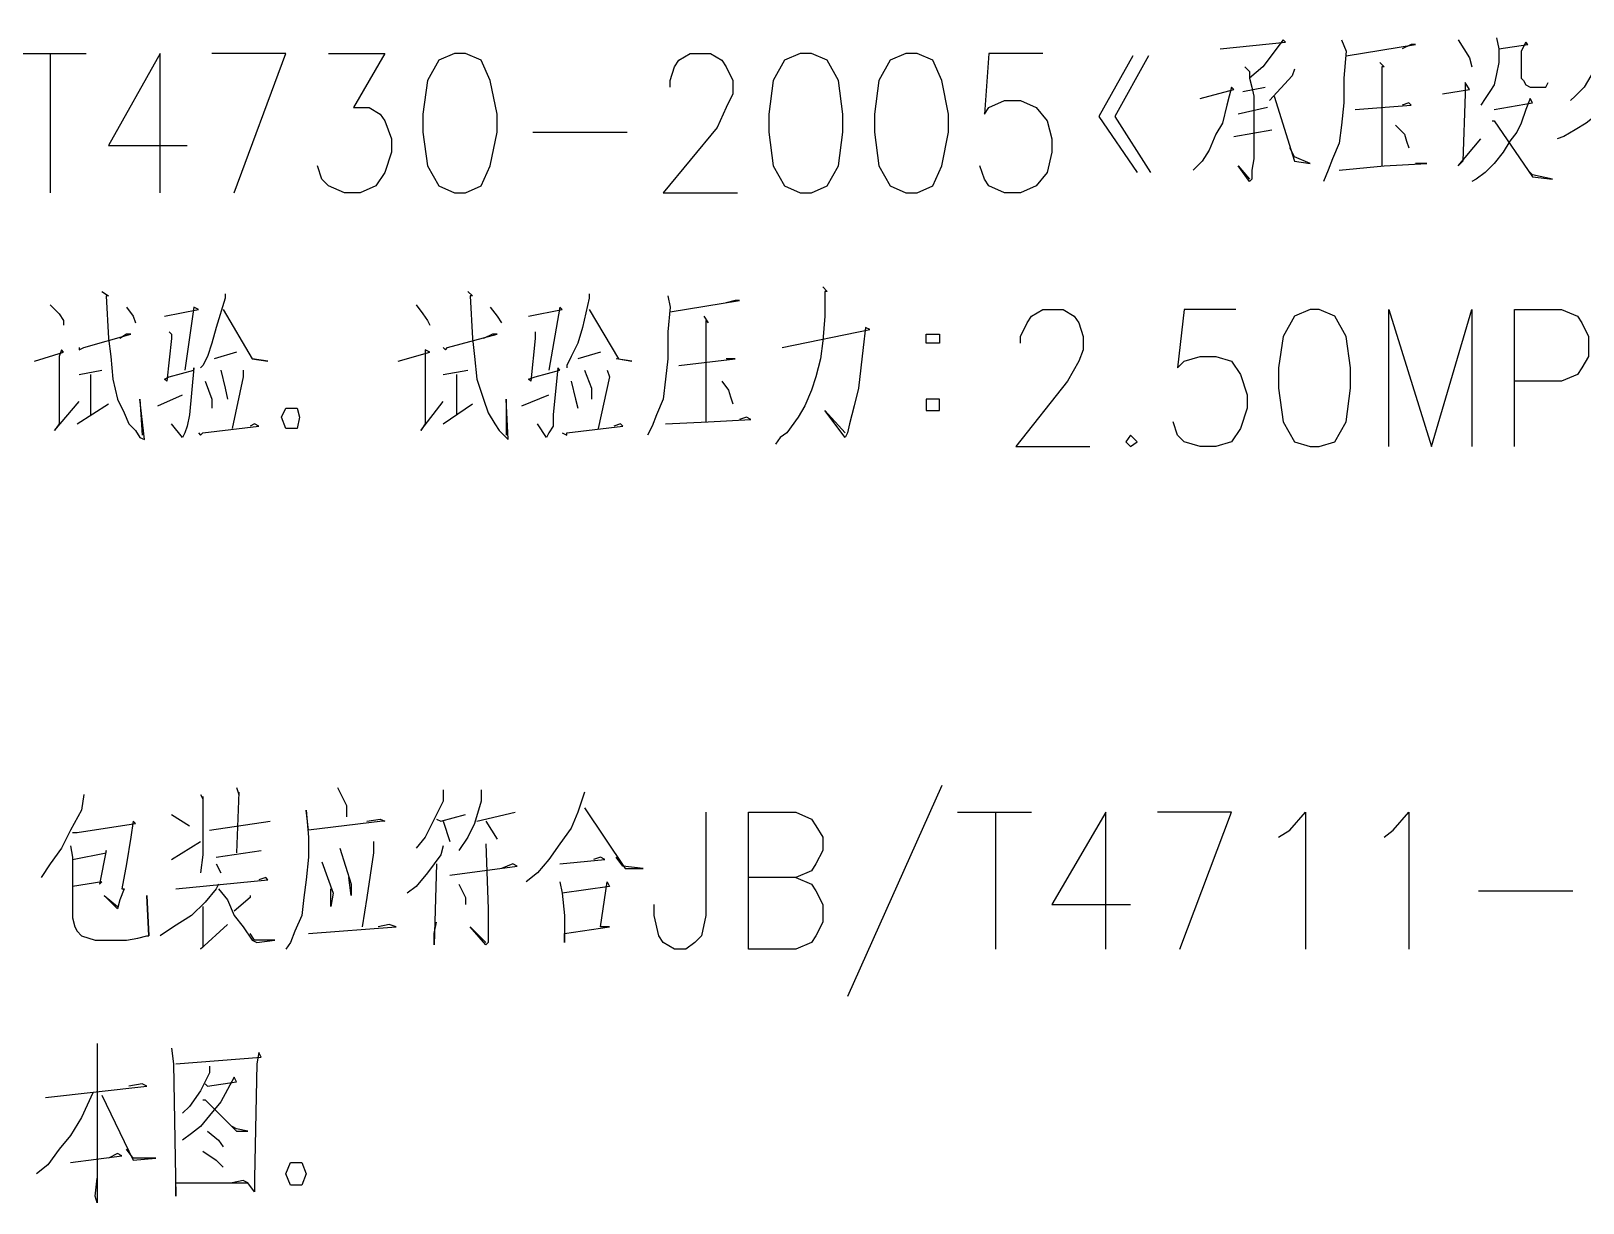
# Model space of a CAD drawing. Header units: millimetres. Extents: x -892 to 4698, y -3687 to 4524.
# Drawn here: x 3035.2 to 3485.5, y 3295.9 to 3636.1 of the extents above; entities that cross this region are included whole.
import ezdxf

# ---------------------------------------------------------------- set-up
doc = ezdxf.new("R2010")
doc.units = ezdxf.units.MM
doc.layers.add('1', color=7, linetype='Continuous')

msp = doc.modelspace()

# ---------------------------------------------------------------- linework, layer by layer
at = {"layer": '1', "color": 0, "lineweight": 25}
for points in [[(3460.45, 3634.18), (3461.1, 3630.92), (3461.1, 3627.01), (3460.45, 3623.75), (3459.8, 3620.49), (3458.5, 3618.54), (3457.19, 3616.58), (3455.89, 3614.63)], [(3494.34, 3636.13), (3493.69, 3632.88), (3491.73, 3629.62), (3490.43, 3627.01), (3487.82, 3623.1), (3485.87, 3619.84), (3483.26, 3617.24), (3481.96, 3615.93)], [(3380.29, 3630.92), (3399.19, 3632.88), (3398.54, 3633.53), (3392.68, 3625.71), (3388.77, 3622.45)], [(3415.49, 3633.53), (3416.79, 3630.27), (3416.14, 3622.45), (3416.14, 3615.28), (3415.49, 3608.76), (3414.83, 3603.55), (3412.88, 3598.99), (3411.57, 3595.73), (3410.27, 3592.47)], [(3416.79, 3628.97), (3436.99, 3632.22), (3435.69, 3632.22), (3433.08, 3630.92)], [(3449.37, 3633.53), (3452.63, 3628.31), (3453.28, 3625.71)], [(3461.1, 3630.92), (3469.58, 3632.22), (3468.92, 3632.88), (3467.62, 3630.27), (3467.62, 3627.66), (3467.62, 3625.06), (3467.62, 3622.45), (3468.27, 3621.8), (3468.92, 3620.49), (3470.23, 3619.84), (3471.53, 3619.84), (3473.49, 3619.84), (3474.79, 3619.84), (3475.44, 3621.15)], [(3029.68, 3629.62), (3051.18, 3629.62)], [(3040.76, 3629.62), (3040.76, 3589.21)], [(3072.69, 3589.21), (3072.69, 3629.62), (3057.7, 3602.9), (3080.51, 3602.9)], [(3094.2, 3589.21), (3109.19, 3629.62), (3087.68, 3629.62)], [(3121.57, 3629.62), (3137.86, 3629.62), (3128.74, 3613.98), (3133.3, 3613.98), (3136.56, 3612.02), (3137.86, 3610.07), (3139.82, 3604.85), (3139.82, 3600.94), (3137.86, 3595.08), (3135.25, 3591.17), (3130.69, 3589.21), (3126.13, 3589.21), (3121.57, 3591.17), (3119.61, 3593.12), (3118.31, 3597.03)], [(3158.06, 3629.62), (3153.5, 3627.66), (3150.24, 3621.8), (3148.94, 3612.02), (3148.94, 3606.81), (3150.24, 3597.03), (3153.5, 3591.17), (3158.06, 3589.21), (3161.32, 3589.21), (3165.88, 3591.17), (3168.49, 3597.03), (3170.45, 3606.81), (3170.45, 3612.02), (3168.49, 3621.8), (3165.88, 3627.66), (3161.32, 3629.62), (3158.06, 3629.62)], [(3220.63, 3619.84), (3220.63, 3621.8), (3221.93, 3625.71), (3223.23, 3627.66), (3226.49, 3629.62), (3232.36, 3629.62), (3235.62, 3627.66), (3236.92, 3625.71), (3238.87, 3621.8), (3238.87, 3617.89), (3236.92, 3613.98), (3234.31, 3608.11), (3218.67, 3589.21), (3240.18, 3589.21)], [(3258.43, 3629.62), (3253.86, 3627.66), (3250.6, 3621.8), (3249.3, 3612.02), (3249.3, 3606.81), (3250.6, 3597.03), (3253.86, 3591.17), (3258.43, 3589.21), (3261.68, 3589.21), (3266.25, 3591.17), (3269.5, 3597.03), (3270.81, 3606.81), (3270.81, 3612.02), (3269.5, 3621.8), (3266.25, 3627.66), (3261.68, 3629.62), (3258.43, 3629.62)], [(3289.06, 3629.62), (3284.49, 3627.66), (3281.23, 3621.8), (3279.93, 3612.02), (3279.93, 3606.81), (3281.23, 3597.03), (3284.49, 3591.17), (3289.06, 3589.21), (3292.31, 3589.21), (3296.88, 3591.17), (3299.48, 3597.03), (3301.44, 3606.81), (3301.44, 3612.02), (3299.48, 3621.8), (3296.88, 3627.66), (3292.31, 3629.62), (3289.06, 3629.62)], [(3328.81, 3629.62), (3313.17, 3629.62), (3311.86, 3612.02), (3313.17, 3613.98), (3317.73, 3615.93), (3322.29, 3615.93), (3326.85, 3613.98), (3330.11, 3610.07), (3331.42, 3604.85), (3331.42, 3600.94), (3330.11, 3595.08), (3326.85, 3591.17), (3322.29, 3589.21), (3317.73, 3589.21), (3313.17, 3591.17), (3311.86, 3593.12), (3310.56, 3597.03)], [(3354.88, 3628.97), (3345.1, 3611.37), (3356.18, 3595.08)], [(3359.44, 3628.97), (3349.66, 3611.37), (3360.09, 3595.08)], [(3387.46, 3625.71), (3388.77, 3624.4), (3388.77, 3622.45), (3389.42, 3619.84), (3390.07, 3617.24), (3390.07, 3614.63), (3390.07, 3612.02), (3390.07, 3611.37), (3390.07, 3609.41), (3390.07, 3606.16), (3390.07, 3602.25), (3390.07, 3598.99), (3389.42, 3595.73), (3389.42, 3593.12), (3388.77, 3592.47), (3385.51, 3597.03), (3388.77, 3593.12)], [(3426.56, 3627.01), (3427.87, 3625.71), (3427.22, 3625.71), (3427.22, 3597.03)], [(3490.43, 3627.01), (3502.81, 3627.66), (3504.12, 3628.31), (3498.25, 3621.8), (3496.3, 3619.19), (3493.04, 3615.93), (3489.78, 3612.02), (3486.52, 3609.41), (3483.26, 3607.46), (3480, 3605.5), (3478.05, 3604.85)], [(3401.8, 3625.06), (3401.15, 3623.1), (3394.63, 3615.93)], [(3444.81, 3617.89), (3452.63, 3619.19), (3451.33, 3621.15), (3451.33, 3617.89), (3450.68, 3598.34), (3449.37, 3597.03), (3455.89, 3604.85)], [(3374.43, 3616.58), (3384.2, 3619.19), (3383.55, 3619.84), (3382.25, 3614.63), (3380.94, 3609.41), (3378.99, 3606.16), (3377.03, 3601.59), (3375.08, 3598.34), (3372.47, 3595.73)], [(3386.81, 3618.54), (3393.33, 3619.84)], [(3395.93, 3617.24), (3401.8, 3598.34), (3406.36, 3597.68), (3401.8, 3599.64), (3400.5, 3602.25)], [(3459.8, 3613.32), (3470.88, 3615.28), (3470.23, 3616.58), (3468.92, 3613.32), (3467.62, 3609.41), (3466.32, 3606.81), (3464.36, 3604.2), (3462.41, 3600.94), (3459.8, 3597.68), (3457.19, 3595.08), (3454.59, 3593.12), (3453.28, 3592.47)], [(3393.98, 3613.98), (3385.51, 3612.02)], [(3419.4, 3613.32), (3435.69, 3614.63), (3435.04, 3615.28), (3433.08, 3614.63)], [(3384.2, 3605.5), (3395.28, 3607.46)], [(3431.13, 3608.76), (3433.73, 3606.16), (3434.38, 3604.2), (3435.04, 3602.25)], [(3459.15, 3610.07), (3459.8, 3610.07), (3470.88, 3593.77), (3476.75, 3593.12), (3470.88, 3594.43), (3469.58, 3595.73)], [(3180.87, 3606.81), (3208.24, 3606.81)], [(3414.83, 3595.73), (3427.87, 3597.03), (3440.25, 3597.68), (3438.95, 3597.68), (3436.99, 3597.68)], [(3055.75, 3560.54), (3057.7, 3559.23), (3057.05, 3559.23), (3057.7, 3546.85), (3058.35, 3541.64), (3059, 3535.12), (3060.31, 3529.26), (3062.26, 3525.35), (3063.57, 3522.09), (3065.52, 3520.13), (3066.82, 3518.18), (3068.13, 3517.52), (3066.82, 3529.26), (3067.48, 3518.83)], [(3091.59, 3559.89), (3091.59, 3558.58), (3088.98, 3550.11), (3087.68, 3545.55), (3086.38, 3541.64), (3085.07, 3539.03), (3084.42, 3538.38)], [(3161.97, 3560.54), (3163.28, 3559.23), (3162.62, 3559.23), (3163.28, 3546.85), (3163.93, 3541.64), (3164.58, 3535.12), (3166.54, 3529.26), (3167.84, 3525.35), (3169.79, 3522.09), (3171.1, 3520.13), (3173.05, 3518.18), (3173.7, 3517.52), (3173.05, 3529.26), (3173.05, 3518.83)], [(3197.17, 3559.89), (3197.17, 3558.58), (3195.21, 3550.11), (3193.91, 3545.55), (3191.95, 3541.64), (3190.65, 3539.03), (3190.65, 3538.38)], [(3219.97, 3559.23), (3220.63, 3555.98), (3219.97, 3548.81), (3219.97, 3540.99), (3219.32, 3535.12), (3218.67, 3529.26), (3216.72, 3524.69), (3215.41, 3521.43), (3214.11, 3518.83)], [(3220.63, 3554.67), (3240.83, 3557.93), (3239.53, 3557.93), (3236.92, 3557.28)], [(3264.94, 3561.84), (3266.25, 3560.54), (3265.59, 3560.54), (3265.59, 3553.37), (3264.94, 3546.2), (3264.29, 3540.99), (3262.99, 3535.77), (3261.68, 3531.86), (3259.73, 3527.3), (3257.77, 3524.04), (3254.51, 3519.48), (3252.56, 3518.18), (3251.26, 3516.22)], [(3040.76, 3556.63), (3043.36, 3554.02), (3044.67, 3552.06), (3044.67, 3550.76)], [(3062.91, 3555.98), (3064.87, 3553.37), (3065.52, 3551.41)], [(3073.99, 3553.37), (3083.77, 3555.32), (3082.47, 3555.98), (3079.86, 3537.73)], [(3090.94, 3555.32), (3099.41, 3540.99), (3103.97, 3540.33), (3099.41, 3540.99)], [(3146.98, 3556.63), (3148.94, 3554.02), (3150.24, 3552.06), (3150.89, 3550.76)], [(3168.49, 3555.98), (3170.45, 3553.37), (3171.75, 3551.41)], [(3179.57, 3553.37), (3189.34, 3555.32), (3188.69, 3555.98), (3185.43, 3537.73)], [(3197.17, 3555.32), (3205.64, 3540.99), (3209.55, 3540.33), (3204.99, 3540.99)], [(3230.4, 3553.37), (3231.71, 3551.41), (3231.05, 3552.06), (3231.05, 3522.74)], [(3322.29, 3545.55), (3322.29, 3547.5), (3324.25, 3551.41), (3325.55, 3553.37), (3328.81, 3555.32), (3334.67, 3555.32), (3337.93, 3553.37), (3339.24, 3551.41), (3340.54, 3547.5), (3340.54, 3543.59), (3339.24, 3540.33), (3335.98, 3534.47), (3320.99, 3515.57), (3342.49, 3515.57)], [(3384.86, 3555.32), (3369.87, 3555.32), (3367.91, 3538.38), (3369.87, 3540.33), (3374.43, 3541.64), (3378.99, 3541.64), (3383.55, 3540.33), (3386.16, 3536.42), (3388.11, 3530.56), (3388.11, 3526.65), (3386.16, 3520.78), (3383.55, 3516.87), (3378.99, 3515.57), (3374.43, 3515.57), (3369.87, 3516.87), (3367.91, 3518.83), (3366.61, 3522.74)], [(3406.36, 3555.32), (3401.8, 3553.37), (3398.54, 3547.5), (3397.24, 3538.38), (3397.24, 3532.51), (3398.54, 3522.74), (3401.8, 3516.87), (3406.36, 3515.57), (3408.97, 3515.57), (3413.53, 3516.87), (3416.79, 3522.74), (3418.09, 3532.51), (3418.09, 3538.38), (3416.79, 3547.5), (3413.53, 3553.37), (3408.97, 3555.32), (3406.36, 3555.32)], [(3429.17, 3515.57), (3429.17, 3555.32), (3441.55, 3515.57), (3453.28, 3555.32), (3453.28, 3515.57)], [(3465.67, 3515.57), (3465.67, 3555.32), (3479.35, 3555.32), (3483.91, 3553.37), (3485.22, 3551.41), (3487.17, 3547.5), (3487.17, 3541.64), (3485.22, 3538.38), (3483.91, 3536.42), (3479.35, 3534.47), (3465.67, 3534.47)], [(3075.3, 3548.81), (3075.95, 3548.15), (3075.95, 3546.85), (3074.65, 3534.47), (3073.99, 3535.12), (3075.3, 3535.77), (3082.47, 3537.73), (3082.47, 3538.38), (3081.16, 3524.69), (3080.51, 3521.43), (3079.86, 3519.48), (3079.21, 3518.18), (3075.95, 3522.09)], [(3181.52, 3548.81), (3181.52, 3548.15), (3181.52, 3546.85), (3180.22, 3534.47), (3179.57, 3535.12), (3181.52, 3535.77), (3188.69, 3537.73), (3188.04, 3538.38), (3186.74, 3524.69), (3186.74, 3521.43), (3185.43, 3519.48), (3184.78, 3518.18), (3182.18, 3522.09)], [(3253.21, 3544.24), (3278.63, 3549.46), (3277.32, 3550.11), (3276.67, 3544.24), (3276.02, 3538.38), (3275.37, 3532.51), (3274.07, 3527.3), (3272.76, 3522.09), (3272.11, 3519.48), (3271.46, 3518.18), (3265.59, 3526), (3271.46, 3519.48)], [(3049.23, 3544.24), (3049.23, 3543.59), (3050.53, 3544.24), (3064.22, 3548.15), (3062.91, 3548.15), (3060.96, 3546.85)], [(3154.8, 3544.24), (3155.46, 3543.59), (3156.11, 3544.24), (3170.45, 3548.15), (3169.14, 3548.15), (3166.54, 3546.85)], [(3298.83, 3548.15), (3298.83, 3545.55), (3294.92, 3545.55), (3294.92, 3548.15), (3298.83, 3548.15)], [(3036.19, 3540.33), (3044.67, 3542.94), (3044.02, 3543.59), (3043.36, 3541.64), (3043.36, 3522.09), (3042.06, 3520.13), (3049.23, 3528.6)], [(3094.85, 3542.94), (3088.33, 3540.99)], [(3141.77, 3540.33), (3150.89, 3542.94), (3149.59, 3543.59), (3149.59, 3541.64), (3149.59, 3522.09), (3148.29, 3520.13), (3154.8, 3528.6)], [(3200.42, 3542.94), (3193.91, 3540.99)], [(3223.23, 3539.03), (3239.53, 3540.99), (3238.87, 3540.99), (3236.92, 3540.99)], [(3049.23, 3536.42), (3055.75, 3537.73)], [(3052.49, 3536.42), (3052.49, 3524.69)], [(3090.29, 3537.73), (3091.59, 3532.51), (3092.24, 3529.26)], [(3096.8, 3537.73), (3096.8, 3535.77), (3093.54, 3520.78)], [(3154.8, 3536.42), (3161.97, 3537.73)], [(3158.71, 3536.42), (3158.71, 3524.69)], [(3195.86, 3537.73), (3197.82, 3532.51), (3197.82, 3529.26)], [(3202.38, 3537.73), (3203.03, 3535.77), (3199.77, 3520.78)], [(3072.04, 3527.3), (3079.21, 3530.56)], [(3085.72, 3534.47), (3087.68, 3529.26), (3087.68, 3526.65)], [(3177.61, 3527.3), (3185.43, 3530.56)], [(3191.95, 3534.47), (3193.25, 3529.26), (3193.91, 3526.65)], [(3235.62, 3534.47), (3237.57, 3531.86), (3238.22, 3529.91), (3238.87, 3527.95)], [(3048.58, 3522.09), (3057.7, 3527.95)], [(3112.44, 3526.65), (3113.1, 3524.04), (3112.44, 3520.78), (3109.19, 3520.78), (3107.88, 3524.04), (3109.19, 3526.65), (3112.44, 3526.65)], [(3154.8, 3522.09), (3163.28, 3527.95)], [(3294.92, 3529.26), (3294.92, 3526), (3298.83, 3526), (3298.83, 3529.26), (3294.92, 3529.26)], [(3083.77, 3519.48), (3084.42, 3518.83), (3085.07, 3519.48), (3101.36, 3521.43), (3100.06, 3522.09), (3098.76, 3521.43)], [(3189.34, 3519.48), (3190.65, 3518.83), (3190.65, 3519.48), (3206.94, 3521.43), (3206.29, 3522.09), (3204.33, 3521.43)], [(3219.32, 3522.09), (3231.71, 3522.74), (3244.09, 3523.39), (3242.78, 3524.04), (3240.83, 3523.39)], [(3354.23, 3518.83), (3352.92, 3516.87), (3354.23, 3515.57), (3356.18, 3516.87), (3354.23, 3518.83)], [(3050.53, 3414.56), (3049.88, 3409.99), (3046.62, 3404.13), (3044.02, 3398.92), (3040.76, 3394.35), (3038.15, 3390.44)], [(3084.42, 3414.56), (3085.07, 3413.25), (3085.07, 3413.9), (3085.07, 3396.96), (3084.42, 3391.75)], [(3094.85, 3416.51), (3095.5, 3414.56), (3095.5, 3415.21), (3094.85, 3397.61)], [(3124.17, 3416.51), (3126.78, 3411.3), (3126.78, 3408.04)], [(3154.8, 3415.86), (3154.8, 3412.6), (3152.2, 3407.39), (3149.59, 3402.17), (3146.98, 3398.92)], [(3165.88, 3415.86), (3165.88, 3412.6), (3163.93, 3406.08), (3161.97, 3402.17), (3159.37, 3398.26)], [(3195.86, 3415.21), (3193.91, 3409.34), (3191.95, 3404.78), (3188.69, 3400.22), (3185.43, 3395.66), (3182.18, 3391.75), (3178.92, 3389.14)], [(3299.48, 3417.16), (3272.11, 3355.9)], [(3132.65, 3406.74), (3136.56, 3407.39), (3137.86, 3406.74), (3137.21, 3406.74), (3115.7, 3404.13), (3115.05, 3409.99), (3115.7, 3402.17), (3115.7, 3396.31), (3115.05, 3389.79), (3114.4, 3384.58), (3113.75, 3379.36), (3111.79, 3374.8), (3110.49, 3371.54), (3109.19, 3369.59)], [(3164.58, 3406.74), (3175.66, 3409.34)], [(3195.86, 3410.65), (3207.59, 3393.05), (3212.81, 3393.05), (3206.94, 3393.7), (3204.99, 3396.31)], [(3231.05, 3409.34), (3231.05, 3379.36), (3229.75, 3373.5), (3227.8, 3371.54), (3225.19, 3369.59), (3221.93, 3369.59), (3218.67, 3371.54), (3217.37, 3373.5), (3216.06, 3379.36), (3216.06, 3382.62)], [(3257.12, 3390.44), (3261.68, 3388.49), (3262.99, 3386.53), (3264.94, 3382.62), (3264.94, 3377.41), (3262.99, 3373.5), (3261.68, 3371.54), (3257.12, 3369.59), (3243.44, 3369.59), (3243.44, 3409.34), (3257.12, 3409.34), (3261.68, 3407.39), (3262.99, 3405.43), (3264.94, 3402.17), (3264.94, 3398.26), (3262.99, 3394.35), (3261.68, 3392.4), (3257.12, 3390.44), (3243.44, 3390.44)], [(3304.04, 3409.34), (3325.55, 3409.34)], [(3315.12, 3409.34), (3315.12, 3369.59)], [(3347.06, 3369.59), (3347.06, 3409.34), (3331.42, 3382.62), (3354.23, 3382.62)], [(3368.56, 3369.59), (3383.55, 3409.34), (3362.05, 3409.34)], [(3397.24, 3402.17), (3400.5, 3404.13), (3405.06, 3409.34), (3405.06, 3369.59)], [(3427.87, 3402.17), (3430.47, 3404.13), (3435.04, 3409.34), (3435.04, 3369.59)], [(3047.27, 3403.48), (3048.58, 3403.48), (3065.52, 3406.08), (3064.87, 3406.74), (3064.22, 3402.17), (3062.91, 3394.35), (3061.61, 3387.18), (3062.26, 3387.18), (3060.96, 3383.93), (3060.31, 3381.32), (3056.4, 3385.23), (3060.31, 3381.97)], [(3075.95, 3408.69), (3081.16, 3405.43)], [(3087.03, 3404.13), (3104.62, 3406.74)], [(3152.85, 3407.39), (3154.15, 3406.74), (3161.32, 3408.69)], [(3154.8, 3406.74), (3156.76, 3400.87)], [(3167.19, 3406.74), (3170.45, 3401.52)], [(3075.95, 3395.66), (3084.42, 3400.87)], [(3134.6, 3400.87), (3134.6, 3397.61), (3132.65, 3384.58), (3131.34, 3376.11)], [(3167.19, 3400.22), (3167.84, 3381.32), (3167.84, 3374.8), (3167.84, 3371.54), (3167.19, 3370.89), (3162.62, 3376.11), (3167.19, 3371.54)], [(3046.62, 3399.57), (3047.27, 3396.31), (3047.27, 3378.71), (3047.93, 3376.11), (3048.58, 3374.8), (3049.88, 3373.5), (3053.79, 3372.2), (3057.7, 3372.2), (3062.91, 3372.2), (3066.17, 3372.85), (3068.78, 3373.5), (3069.43, 3373.5), (3068.78, 3385.23), (3069.43, 3373.5)], [(3047.27, 3395.66), (3057.05, 3397.61), (3057.05, 3398.26), (3055.09, 3388.49), (3055.75, 3389.14), (3047.27, 3387.84)], [(3088.98, 3396.31), (3102.02, 3398.26)], [(3124.83, 3398.92), (3128.08, 3388.49), (3128.08, 3385.23), (3127.43, 3390.44)], [(3154.8, 3399.57), (3154.15, 3396.96), (3150.24, 3391.75), (3146.98, 3387.84), (3144.38, 3385.88)], [(3188.69, 3394.35), (3201.73, 3395.66), (3200.42, 3396.31), (3198.47, 3395.66)], [(3088.98, 3394.35), (3090.29, 3391.75)], [(3119.61, 3395), (3122.87, 3385.88), (3122.22, 3381.97), (3122.22, 3387.18)], [(3152.85, 3394.35), (3152.2, 3370.89), (3152.2, 3374.15), (3152.85, 3377.41)], [(3156.76, 3391.09), (3176.31, 3393.7), (3175.01, 3394.35), (3171.75, 3393.05)], [(3089.63, 3388.49), (3088.98, 3387.18), (3085.72, 3383.27), (3081.81, 3379.36), (3076.6, 3376.11), (3072.69, 3373.5)], [(3077.25, 3387.18), (3103.97, 3389.79), (3103.32, 3390.44), (3101.36, 3389.79)], [(3089.63, 3387.18), (3092.24, 3383.93), (3094.2, 3379.36), (3096.8, 3376.11), (3099.41, 3372.2), (3100.71, 3371.54), (3105.93, 3372.2), (3100.06, 3372.2), (3098.76, 3374.15)], [(3159.37, 3388.49), (3161.32, 3384.58), (3161.32, 3382.62)], [(3188.69, 3389.14), (3189.34, 3385.88), (3190, 3379.36), (3190, 3371.54), (3190, 3374.15), (3203.03, 3376.11), (3200.42, 3376.11), (3202.38, 3389.14), (3203.03, 3387.84), (3189.34, 3385.88)], [(3455.24, 3386.53), (3482.61, 3386.53)], [(3085.07, 3381.97), (3085.07, 3380.02), (3085.07, 3370.24), (3084.42, 3369.59), (3092.24, 3376.76)], [(3098.76, 3385.23), (3098.76, 3384.58), (3094.2, 3380.67)], [(3115.7, 3374.15), (3141.12, 3376.11), (3139.16, 3376.76), (3135.91, 3376.11)], [(3054.44, 3342.22), (3054.44, 3312.24), (3054.44, 3295.95), (3053.79, 3297.9), (3054.44, 3303.11)], [(3075.95, 3340.91), (3076.6, 3336.35), (3077.25, 3297.9), (3077.25, 3301.81), (3098.11, 3301.81), (3096.8, 3302.46), (3093.54, 3301.81)], [(3077.25, 3336.35), (3102.02, 3338.31), (3101.36, 3339.61), (3100.71, 3336.35), (3100.06, 3303.11), (3100.06, 3299.2), (3098.11, 3301.81)], [(3087.03, 3335.7), (3087.03, 3333.74), (3084.42, 3328.53), (3081.16, 3323.97), (3079.21, 3322.01)], [(3085.72, 3330.49), (3086.38, 3329.83), (3094.85, 3331.14), (3094.2, 3332.44), (3090.29, 3325.27), (3087.03, 3321.36), (3084.42, 3318.1), (3081.81, 3316.15), (3079.21, 3314.19)], [(3039.45, 3326.58), (3068.78, 3329.83), (3067.48, 3330.49), (3063.57, 3329.83)], [(3053.14, 3327.88), (3049.88, 3320.71), (3046.62, 3315.5), (3043.36, 3311.59), (3040.1, 3307.03), (3036.85, 3304.42)], [(3055.75, 3327.23), (3064.87, 3308.33), (3071.39, 3308.98), (3064.87, 3308.98), (3062.91, 3311.59)], [(3085.07, 3325.92), (3085.72, 3325.92), (3094.85, 3316.8), (3098.11, 3316.8), (3094.85, 3317.45), (3093.54, 3318.1)], [(3086.38, 3316.8), (3089.63, 3314.19), (3090.94, 3312.24)], [(3046.62, 3307.68), (3061.61, 3309.63), (3060.31, 3310.28), (3057.7, 3308.98)], [(3085.07, 3310.94), (3088.98, 3308.33), (3090.94, 3306.37)], [(3113.75, 3307.68), (3115.05, 3304.42), (3113.75, 3301.16), (3110.49, 3301.16), (3109.19, 3304.42), (3110.49, 3307.68), (3113.75, 3307.68)]]:
    msp.add_lwpolyline(points, dxfattribs=at)

doc.saveas('drawing.dxf')
